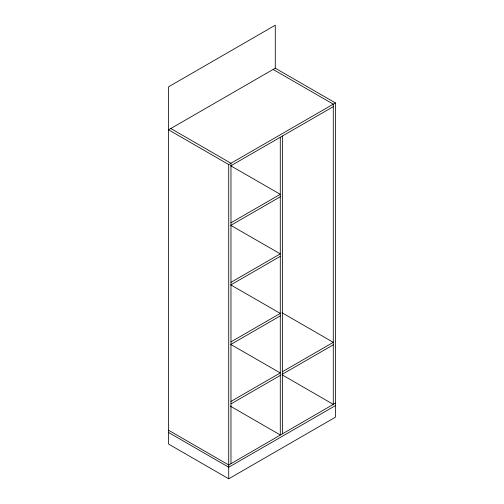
<?xml version="1.0" encoding="UTF-8"?>
<svg xmlns="http://www.w3.org/2000/svg" width="504" height="504" viewBox="0 0 504 504"><rect width="100%" height="100%" fill="white"/><g stroke="black" fill="none" stroke-linecap="round" stroke-linejoin="round"><path stroke-width="0.76" d="M335.437 403.131L228.722 464.984L168.563 430.246M275.279 68.204L168.563 129.811L228.722 164.543L335.437 102.936L335.437 417.192L228.722 478.8L168.563 444.068L168.563 86.808L275.279 25.2L275.279 68.204L335.437 102.936M230.971 165.728L333.289 106.659M230.971 222.793L280.287 194.317L230.882 165.866M230.971 225.269L280.287 196.799M230.971 282.334L280.287 253.858L230.882 225.408M230.971 284.817L280.287 256.341M230.971 341.876L280.287 313.406L230.882 284.955M230.971 344.358L280.287 315.882M230.971 401.417L280.287 372.947L230.882 344.497M282.435 371.706L333.289 342.348L281.912 312.688M230.971 403.899L280.287 375.43M282.435 374.189L333.289 344.831M335.437 405.613L228.722 467.221L168.563 432.489M273.13 69.445L333.289 104.177L333.289 404.372L281.912 374.711M170.812 128.514L230.971 163.246L230.971 463.441M230.271 406.092L280.287 434.971L280.287 137.258M282.435 136.017L282.435 433.73M228.722 164.543L228.722 478.8"/></g></svg>
